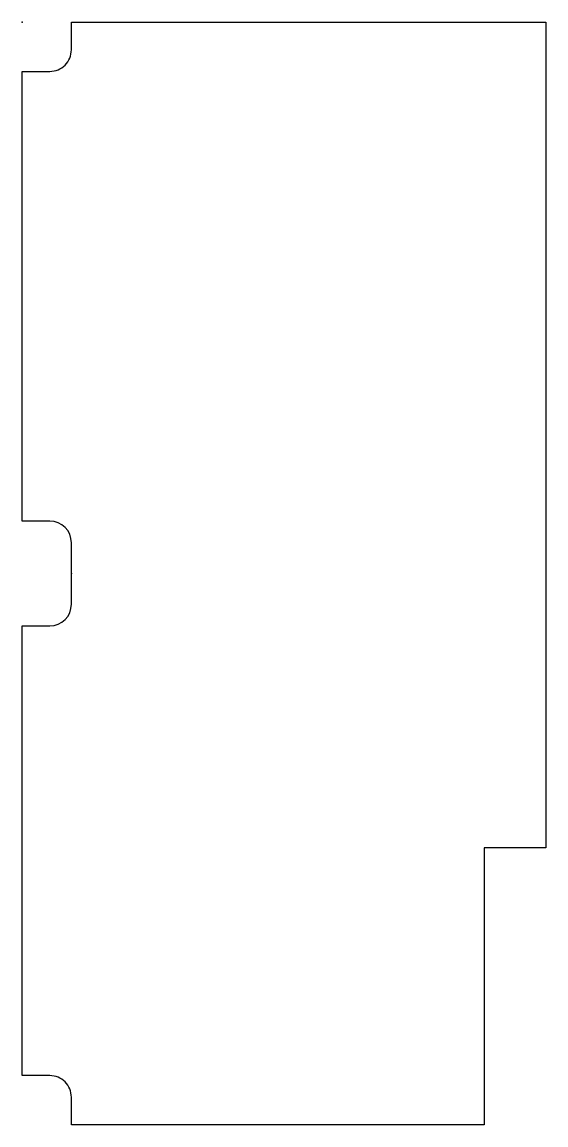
# Model space of a CAD drawing. Header units: millimetres. Extents: x 0 to 170, y -358 to 0.
import ezdxf

# ---------------------------------------------------------------- set-up
doc = ezdxf.new("R2010")
doc.units = ezdxf.units.MM
doc.layers.get('0').update_dxf_attribs({"linetype": 'CONTINUOUS'})

msp = doc.modelspace()

# ---------------------------------------------------------------- linework, layer by layer
msp.add_lwpolyline([(16, -358), (16, -349, 0.414214), (9, -342), (0, -342), (0, -196), (9, -196, 0.41421), (16, -189), (16, -169, 0.41421), (9, -162), (0, -162), (0, -16), (9, -16, 0.414214), (16, -9), (16, 0), (170, 0), (170, -268), (150, -268), (150, -358)], format="xyb", close=True)
for p in [(0, 0), (16, -179)]:
    msp.add_point(p)

doc.saveas('drawing.dxf')
